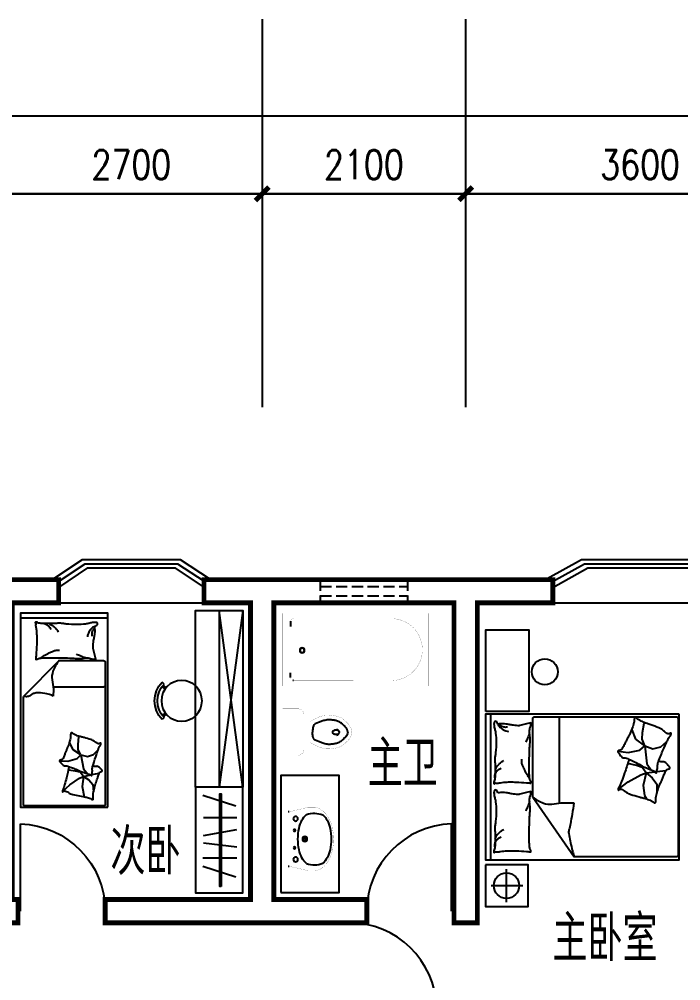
# Model space of a CAD drawing. Header units: millimetres. Extents: x 643 to 40043, y 348 to 31548.
# Drawn here: x 26036 to 32863, y 21630 to 31548 of the extents above; entities that cross this region are included whole.
import ezdxf
from ezdxf.enums import TextEntityAlignment as Align

# ---------------------------------------------------------------- set-up
doc = ezdxf.new("R2010")
doc.units = ezdxf.units.MM
doc.linetypes.add('DASH', pattern=[0.35, 0.25, -0.1])
for name, color, linetype in [('AXIS', 3, 'Continuous'), ('GROUND', 2, 'Continuous'), ('PUB_TEXT', 7, 'Continuous'), ('PUB_WALL', 255, 'Continuous'), ('PUB_WINDW', 7, 'Continuous'), ('WALL', 255, 'Continuous'), ('WINDOW', 2, 'Continuous')]:
    doc.layers.add(name, color=color, linetype=linetype)
doc.styles.add('_HZDX', font='txt.shx', dxfattribs={"width": 0.8, "bigfont": 'HZDX.shx'})
doc.styles.add('DIM_FONT', font='SIMPLEX', dxfattribs={"width": 0.8})
doc.styles.add('SIMPLEX', font='SIMPLEX.SHX')
doc.styles.get("Standard").update_dxf_attribs({"font": 'arial.ttf'})
doc.dimstyles.new('AXIS', dxfattribs={"dimtxt": 300, "dimasz": 1, "dimexe": 250, "dimexo": 300, "dimgap": 0.09, "dimtad": 1, "dimdec": 0, "dimzin": 0, "dimdsep": 46, "dimtxsty": 'DIM_FONT', "dimblk": '_DIMX', "dimcen": 0.09, "dimse1": 1, "dimse2": 1, "dimclrt": 7, "dimadec": 0, "dimazin": 0, "dimtfac": 1, "dimtdec": 0, "dimtix": 1, "dimtmove": 2, "dimatfit": 3, "dimldrblk": '_DIMX', "dimfxl": 1, "dimtolj": 1, "dimtzin": 0, "dimarcsym": 0})

# ---------------------------------------------------------------- blocks, each defined once
blk = doc.blocks.new('_DIMX')
at = {"const_width": 50}
blk.add_lwpolyline([(-70, -70), (70, 70)], dxfattribs=at)
blk = doc.blocks.new('*D40')
at = {"color": 0, "linetype": 'ByBlock', "transparency": 16777216}
blk.add_line((-213013.3, 37582.1), (-216611.3, 37582.1), dxfattribs=at)
at = {"layer": 'DEFPOINTS', "color": 0, "linetype": 'ByBlock', "transparency": 16777216}
for p in [(-216612.3, 37582.1), (-216612.3, 35382.1), (-213012.3, 35382.1)]:
    blk.add_point(p, dxfattribs=at)
at = {"color": 0, "linetype": 'ByBlock', "transparency": 16777216, "rotation": 180}
blk.add_blockref('_DIMX', (-216612.3, 37582.1), dxfattribs=at)
at = {"color": 0, "linetype": 'ByBlock', "transparency": 16777216}
blk.add_blockref('_DIMX', (-213012.3, 37582.1), dxfattribs=at)
at = {"color": 7, "linetype": 'ByBlock', "transparency": 16777216, "insert": (-214812.3, 37882.1), "char_height": 300, "attachment_point": 5, "style": 'DIM_FONT'}
blk.add_mtext('\\A1;3600', dxfattribs=at)
blk = doc.blocks.new('*D39')
at = {"color": 0, "linetype": 'ByBlock', "transparency": 16777216}
blk.add_line((-216613.3, 37582.1), (-218711.3, 37582.1), dxfattribs=at)
at = {"layer": 'DEFPOINTS', "color": 0, "linetype": 'ByBlock', "transparency": 16777216}
for p in [(-218712.3, 37582.1), (-218712.3, 35382.1), (-216612.3, 35382.1)]:
    blk.add_point(p, dxfattribs=at)
at = {"color": 0, "linetype": 'ByBlock', "transparency": 16777216, "rotation": 180}
blk.add_blockref('_DIMX', (-218712.3, 37582.1), dxfattribs=at)
at = {"color": 0, "linetype": 'ByBlock', "transparency": 16777216}
blk.add_blockref('_DIMX', (-216612.3, 37582.1), dxfattribs=at)
at = {"color": 7, "linetype": 'ByBlock', "transparency": 16777216, "insert": (-217662.3, 37882.1), "char_height": 300, "attachment_point": 5, "style": 'DIM_FONT'}
blk.add_mtext('\\A1;2100', dxfattribs=at)
blk = doc.blocks.new('*D38')
at = {"color": 0, "linetype": 'ByBlock', "transparency": 16777216}
blk.add_line((-218713.3, 37582.1), (-221411.3, 37582.1), dxfattribs=at)
at = {"layer": 'DEFPOINTS', "color": 0, "linetype": 'ByBlock', "transparency": 16777216}
for p in [(-221412.3, 37582.1), (-221412.3, 35382.1), (-218712.3, 35382.1)]:
    blk.add_point(p, dxfattribs=at)
at = {"color": 0, "linetype": 'ByBlock', "transparency": 16777216, "rotation": 180}
blk.add_blockref('_DIMX', (-221412.3, 37582.1), dxfattribs=at)
at = {"color": 0, "linetype": 'ByBlock', "transparency": 16777216}
blk.add_blockref('_DIMX', (-218712.3, 37582.1), dxfattribs=at)
at = {"color": 7, "linetype": 'ByBlock', "transparency": 16777216, "insert": (-220062.3, 37882.1), "char_height": 300, "attachment_point": 5, "style": 'DIM_FONT'}
blk.add_mtext('\\A1;2700', dxfattribs=at)
blk = doc.blocks.new('*D31')
at = {"color": 0, "linetype": 'ByBlock', "transparency": 16777216}
blk.add_line((-213013.3, 38382.1), (-240811.3, 38382.1), dxfattribs=at)
at = {"layer": 'DEFPOINTS', "color": 0, "linetype": 'ByBlock', "transparency": 16777216}
for p in [(-240812.3, 38382.1), (-240812.3, 35382.1), (-213012.3, 35382.1)]:
    blk.add_point(p, dxfattribs=at)
at = {"color": 0, "linetype": 'ByBlock', "transparency": 16777216, "rotation": 180}
blk.add_blockref('_DIMX', (-240812.3, 38382.1), dxfattribs=at)
at = {"color": 0, "linetype": 'ByBlock', "transparency": 16777216}
blk.add_blockref('_DIMX', (-213012.3, 38382.1), dxfattribs=at)
at = {"color": 7, "linetype": 'ByBlock', "transparency": 16777216, "insert": (-226912.3, 38682.1), "char_height": 300, "attachment_point": 5, "style": 'DIM_FONT'}
blk.add_mtext('\\A1;27800', dxfattribs=at)
blk = doc.blocks.new('*D29')
at = {"color": 0, "linetype": 'ByBlock', "transparency": 16777216}
blk.add_line((-216611.3, 37582.1), (-213013.3, 37582.1), dxfattribs=at)
at = {"layer": 'DEFPOINTS', "color": 0, "linetype": 'ByBlock', "transparency": 16777216}
for p in [(-213012.3, 37582.1), (-216612.3, 35382.1), (-213012.3, 35382.1)]:
    blk.add_point(p, dxfattribs=at)
at = {"color": 0, "linetype": 'ByBlock', "transparency": 16777216, "rotation": 180}
blk.add_blockref('_DIMX', (-216612.3, 37582.1), dxfattribs=at)
at = {"color": 0, "linetype": 'ByBlock', "transparency": 16777216}
blk.add_blockref('_DIMX', (-213012.3, 37582.1), dxfattribs=at)
at = {"color": 7, "linetype": 'ByBlock', "transparency": 16777216, "insert": (-214812.3, 37882.1), "char_height": 300, "attachment_point": 5, "style": 'DIM_FONT'}
blk.add_mtext('\\A1;3600', dxfattribs=at)
blk = doc.blocks.new('*D28')
at = {"color": 0, "linetype": 'ByBlock', "transparency": 16777216}
blk.add_line((-221411.3, 37582.1), (-218713.3, 37582.1), dxfattribs=at)
at = {"layer": 'DEFPOINTS', "color": 0, "linetype": 'ByBlock', "transparency": 16777216}
for p in [(-218712.3, 37582.1), (-221412.3, 35382.1), (-218712.3, 35382.1)]:
    blk.add_point(p, dxfattribs=at)
at = {"color": 0, "linetype": 'ByBlock', "transparency": 16777216, "rotation": 180}
blk.add_blockref('_DIMX', (-221412.3, 37582.1), dxfattribs=at)
at = {"color": 0, "linetype": 'ByBlock', "transparency": 16777216}
blk.add_blockref('_DIMX', (-218712.3, 37582.1), dxfattribs=at)
at = {"color": 7, "linetype": 'ByBlock', "transparency": 16777216, "insert": (-220062.3, 37882.1), "char_height": 300, "attachment_point": 5, "style": 'DIM_FONT'}
blk.add_mtext('\\A1;2700', dxfattribs=at)
blk = doc.blocks.new('*D27')
at = {"color": 0, "linetype": 'ByBlock', "transparency": 16777216}
blk.add_line((-218711.3, 37582.1), (-216613.3, 37582.1), dxfattribs=at)
at = {"layer": 'DEFPOINTS', "color": 0, "linetype": 'ByBlock', "transparency": 16777216}
for p in [(-216612.3, 37582.1), (-218712.3, 35382.1), (-216612.3, 35382.1)]:
    blk.add_point(p, dxfattribs=at)
at = {"color": 0, "linetype": 'ByBlock', "transparency": 16777216, "rotation": 180}
blk.add_blockref('_DIMX', (-218712.3, 37582.1), dxfattribs=at)
at = {"color": 0, "linetype": 'ByBlock', "transparency": 16777216}
blk.add_blockref('_DIMX', (-216612.3, 37582.1), dxfattribs=at)
at = {"color": 7, "linetype": 'ByBlock', "transparency": 16777216, "insert": (-217662.3, 37882.1), "char_height": 300, "attachment_point": 5, "style": 'DIM_FONT'}
blk.add_mtext('\\A1;2100', dxfattribs=at)
blk = doc.blocks.new('M_C55HKH')
for p, q in [((0, -52.4), (900, -52.4)), ((502.6, -488.5), (45.8, -488.5)), ((502.6, -488.5), (871.6, -858.3)), ((25.8, -508.5), (25.8, -1967.8)), ((45.8, -761.1), (564.4, -761.1)), ((871.6, -1967.8), (871.6, -858.3)), ((299.4, -1273), (294.5, -1270)), ((306.6, -1352.3), (299.4, -1273)), ((304.8, -1407.4), (306.6, -1352.3)), ((357, -1410.4), (393.4, -1337.5)), ((393.4, -1337.5), (392.3, -1318.1)), ((146.2, -1456.3), (99.8, -1409.5)), ((210.6, -1478.3), (146.2, -1456.3)), ((278.4, -1459.1), (210.6, -1478.3)), ((278.4, -1459.1), (251, -1605.9)), ((278.4, -1459.1), (304.8, -1407.4)), ((278.4, -1459.1), (357, -1410.4)), ((316.5, -1498.2), (278.4, -1459.1)), ((412.1, -1526.9), (316.5, -1498.2)), ((495.3, -1522.7), (412.1, -1526.9)), ((163.5, -1664.3), (88.8, -1648.6)), ((249.3, -1682.4), (175.1, -1666.8)), ((249.3, -1682.4), (195.7, -1717.6)), ((218.9, -1643.3), (211.2, -1652.3)), ((251, -1605.9), (218.9, -1643.3)), ((249.3, -1682.4), (286.2, -1639.5)), ((249.3, -1682.4), (266, -1787)), ((292.2, -1700.3), (249.3, -1682.4)), ((286.2, -1639.5), (333.2, -1627.5)), ((333.2, -1627.5), (405.4, -1617.7)), ((153.5, -1766.5), (147.3, -1840.5)), ((195.7, -1717.6), (153.5, -1766.5)), ((391.2, -1768.8), (292.2, -1700.3)), ((468.8, -1838.9), (391.2, -1768.8)), ((266, -1787), (242.8, -1892.3)), ((45.8, -1987.8), (851.6, -1987.8))]:
    blk.add_line(p, q)
blk.add_lwpolyline([(0, -2000), (0, 0), (900, 0), (900, -2000)], close=True)
for points in [[(135.1, -133.6, -0.263368), (107.1, -114.8, -0.494818), (116.3, -96.1, -0.049225), (134, -94.3, -0.036831), (157.6, -96.1, -0.031893), (195.6, -104.2, 0.035782), (229.5, -111.2, 0.032941), (319.2, -117.1, 0.026564), (430.4, -111.2, 0.017905), (467.9, -105.8, -0.033397), (488.1, -103.6, -0.03204), (525.2, -104.3, 0.018442), (589.5, -107.3, 0.010837), (654.3, -106.6, 0.014624), (702.2, -103.6, 0.111249), (724.7, -96.3, -0.153708), (741.6, -92.3, -0.076444), (749.1, -94, -0.215512), (751, -96.1, -0.585858), (748.4, -99.1, 0.363489), (743.5, -101.7, 0.191716), (743.4, -113.2, -0.129675), (745.4, -129.9, -0.01735), (742.4, -146.7, 0.019326), (739.8, -161.8, 0.018818), (733.1, -230.1, 0.021828), (732.2, -289.4, 0.006204), (733.6, -323.2, 0.001963), (739.8, -430.1, 0.028341), (744, -466.2, -0.117014), (743.5, -475.1, -0.36606), (742.1, -476.1, -0.03973), (728.5, -473.3, -0.048309), (714.7, -467.8, 0.062981), (704.1, -463.9, 0.04058), (680.7, -460.5, 0.014345), (613.9, -458.3, 0.005484), (488.5, -459, 0.007153), (392.3, -462, 0.008762), (349.8, -464.7, -0.008153), (304.1, -467.6, -0.06251), (247, -463.2, 0.078669), (201.4, -461.2, 0.047825), (179, -465.9, -0.034494), (148.2, -473.3, -0.023571), (122.9, -476.3, -0.510228), (121.9, -475.1), (129.4, -445.1), (150.1, -362.6, 0.073041), (152.1, -343, 0.023305), (146.3, -281.9, 0.018299), (142.3, -259, -0.01097), (134.9, -221, -0.042281), (132, -186.7, -0.027201), (134.9, -133.3)], [(133.4, -149.6, -0.05369), (147.6, -162.6, -0.070312), (155.7, -174.9, -0.015448), (159.5, -183.4, -0.013244), (163.2, -193.7, -0.082127), (166.2, -211.7, -0.064164), (163.2, -234.9)], [(134.9, -133.6, -0.077379), (169.7, -158.9, -0.077379), (195.2, -193.7, -0.047525), (205.1, -218.3, -0.047525), (210.2, -244.3)], [(608.9, -107.4, 0.027842), (585.2, -118, 0.048685), (572.6, -126.1, 0.023666), (544.7, -150.5, 0.031223), (525.7, -171.1, 0.046801), (520.6, -178.8, 0.023191), (512.5, -195.5)], [(690.9, -101.7, 0.088153), (656.4, -105.2, 0.088153), (625.2, -120.5, 0.077547), (603.6, -142.1, 0.077547), (589.5, -169.3)], [(694.7, -462, 0.016108), (655.8, -435.8, 0.024599), (629, -420.7, 0.009477), (579.9, -397.4, 0.015937), (550.1, -385.1, 0.072521), (533.7, -381.5, 0.033339), (497.5, -381.3)], [(225.5, -460.5, 0.009729), (252.8, -451.5, 0.009729), (279.7, -441.4, 0.007971), (301.4, -432.3, 0.007971), (322.9, -422.6)], [(502.6, -488.5, -0.085272), (565.9, -598.6, -0.124044), (575.2, -686.2), (561.5, -781.6), (563.3, -854.1)], [(563.3, -854.1, -0.027362), (601.8, -837.7, -0.040834), (628.9, -830.3, -0.038441), (716.6, -820.8, -0.076528), (760.7, -826.1, -0.103649), (788.2, -840.5, 0.093398), (818.4, -857, 0.072727), (840.5, -860.8, 0.052315), (871.6, -858.3)], [(400.3, -1581.4, 0.025626), (401.8, -1590.8, 0.0108), (426.4, -1696.7, 0.00456), (445.4, -1768.5, 0.01125), (454.1, -1797.4, 0.069394), (461.7, -1813.2, -0.079756), (468.1, -1827, -0.106399), (468.8, -1838.9, -0.328642), (465.8, -1841.8, -0.299547), (460.8, -1839.5, 0.189917), (454.1, -1834.5, 0.033518), (446, -1832.9, 0.075627), (442.4, -1833, 0.053489), (435.9, -1834.8, 0.017838), (417.6, -1843, 0.038394), (397.1, -1855.1, -0.059529), (383.5, -1862.4, -0.035943), (361.9, -1869, -0.011245), (291.4, -1883.8, -0.006203), (259.2, -1889.3, 0.010783), (240.6, -1892.7, 0.019485), (229.8, -1895.4, 0.005062), (188.4, -1907.7, 0.101392), (167.2, -1919.3, -0.223768), (156.1, -1922.3, -0.25558), (152.7, -1919.5, -0.081563), (149.7, -1906.7, -0.071805), (150.7, -1893, 0.069985), (151.8, -1879, 0.03546), (145.4, -1830.7, 0.029432), (130.3, -1774, 0.001554), (121.1, -1746.5, -0.00152), (111.6, -1718.4, -0.004735), (102.3, -1689.3, 0.00382), (90.8, -1653.2, 0.296001), (66.5, -1633.6, -0.649774), (60.7, -1615.9, -0.02319), (64.7, -1612.6, 0.0288), (67.9, -1609.9, 0.005727), (73, -1605.1, -0.004358), (79.6, -1598.7, -0.027528), (94.1, -1586.2, -0.046214), (103.8, -1580.2, -0.194121), (117.3, -1579, 0.133719), (136.6, -1579.7, 0.005779), (154.6, -1575.2, 0.008882)]]:
    blk.add_lwpolyline(points, format="xyb")
blk.add_lwpolyline([(345.4, -1251, 0.101392), (365.7, -1237.8, -0.223768), (376.5, -1234, -0.25558), (380.2, -1236.5, -0.081563), (384.2, -1249.1, -0.071805), (384.2, -1262.7, 0.069985), (384.1, -1276.8, 0.03546), (394.2, -1324.5, 0.029432), (413.7, -1379.8, 0.001554), (425, -1406.6, -0.00152), (436.5, -1433.9, -0.004735), (448, -1462.2, 0.00382), (462.3, -1497.3, 0.296001), (488, -1515, -0.649774), (495.1, -1532.2, -0.02319), (491.4, -1535.7, 0.0288), (488.4, -1538.7, 0.005727), (483.8, -1543.9, -0.004358), (477.7, -1550.8, -0.027528), (464.1, -1564.3, -0.046214), (454.9, -1571.1, -0.194121), (441.5, -1573.2, 0.133719), (422.3, -1574.1, 0.011505), (387.3, -1586.1, 0.008882), (342.6, -1603.5, 0.012426), (285.7, -1628.6, -0.033612), (264.2, -1636.9), (217.8, -1651.5), (182, -1662.8, 0.224341), (170.4, -1673.5, -0.722772), (163.3, -1673.1, -0.103513), (163.2, -1670, 0.053465), (163.5, -1664.3, 0.030109), (161.3, -1645.6, -0.031436), (159.2, -1627.7, -0.05324), (159.9, -1615.6, 0.05518), (160.5, -1603.9, 0.056271), (157, -1583.3, 0.0108), (124.3, -1479.6, 0.00456), (99.8, -1409.5, 0.01125), (89, -1381.3, 0.069394), (80.2, -1366.2, -0.079756), (72.8, -1352.9, -0.106399), (71.2, -1341.1, -0.328642), (73.9, -1337.9, -0.299547), (79.1, -1339.9, 0.189917), (86.1, -1344.3, 0.033518), (94.3, -1345.3, 0.075627), (98, -1345, 0.053489), (104.3, -1342.6, 0.017838), (121.9, -1333, 0.038394), (141.4, -1319.4, -0.059529), (154.4, -1311.1, -0.035943), (175.4, -1302.8, -0.011245), (244.6, -1282.8, -0.006203), (276.3, -1274.7, 0.010783), (294.5, -1270, 0.019485), (305.2, -1266.5, 0.005062)], format="xyb", close=True)
for centre, start, end in [((45.8, -508.5), 90, 180), ((45.8, -741.1), 180, 270), ((45.8, -1967.8), 180, 270), ((851.6, -1967.8), 270, 0)]:
    blk.add_arc(centre, 20, start, end)
at = {"style": 'DIM_FONT', "width": 0.8, "flags": 9}
for tag in ['YSIZE', 'XSIZE']:
    blk.add_attdef(tag, (0, 0), '', height=0.5, dxfattribs=at)
blk = doc.blocks.new('M_B1ZDK')
for points in [[(0.5331, 0.549), (0.3361, 1.3649), (-0.3361, 1.3649), (-0.5418, 0.5128)], [(0.5012, 0.4163), (0.318, 1.1838), (-0.318, 1.1838), (-0.5012, 0.4283)], [(0.5, 0.1667), (0.3, 1.0027), (-0.3, 1.0027), (-0.5, 0.1667)]]:
    blk.add_lwpolyline(points)
blk = doc.blocks.new('M_A2ZXL')
blk.add_line((-0.472, 0), (-0.472, -1))
blk.add_arc((-0.5, 0), 1, 271.6231, 0)
blk = doc.blocks.new('M_C54TQD')
for p, q in [((0, -52.4), (1500, -52.4)), ((853.5, -488.5), (45.8, -488.5)), ((853.5, -488.5), (1471.6, -915.9)), ((25.8, -508.5), (25.8, -1967.8)), ((45.8, -761.1), (915.3, -761.1)), ((1471.6, -1967.8), (1471.6, -915.9)), ((381, -1368.3), (394.8, -1471.4)), ((777.6, -1368.4), (698.4, -1472.4)), ((394.8, -1471.4), (369, -1593.5)), ((528.4, -1559.3), (508.6, -1470.4)), ((698.4, -1472.4), (623.3, -1602.7)), ((160.8, -1514.4), (136.8, -1517.8)), ((255.4, -1552.2), (160.8, -1514.4)), ((324.3, -1645), (255.4, -1552.2)), ((548.2, -1616.6), (528.4, -1559.3)), ((90.3, -1638.1), (87, -1644.6)), ((188.4, -1621), (90.3, -1638.1)), ((257.2, -1617.5), (188.4, -1621)), ((324.3, -1645), (257.2, -1617.5)), ((369, -1593.5), (324.3, -1645)), ((324.3, -1645), (510, -1663.9)), ((324.3, -1645), (355.2, -1727.5)), ((510, -1663.9), (559.9, -1700)), ((605.5, -1658), (548.2, -1616.6)), ((605.5, -1658), (593.7, -1752.2)), ((623.3, -1602.7), (605.5, -1658)), ((605.5, -1658), (734, -1626.4)), ((605.5, -1658), (654.9, -1721.3)), ((734, -1626.4), (836.8, -1640.3)), ((836.8, -1640.3), (872.8, -1660.3)), ((355.2, -1727.5), (334.6, -1810)), ((559.9, -1700), (572, -1708.6)), ((591.9, -1766.9), (580, -1861.5)), ((654.9, -1721.3), (720.1, -1768.7)), ((720.1, -1768.7), (813, -1768.7)), ((334.6, -1810), (281, -1872.6)), ((45.8, -1987.8), (1451.6, -1987.8))]:
    blk.add_line(p, q)
blk.add_lwpolyline([(0, -2000), (0, 0), (1500, 0), (1500, -2000)], close=True)
for points in [[(101, -126.8, -0.263368), (73, -108, -0.494818), (82.2, -89.3, -0.049225), (99.9, -87.5, -0.036831), (123.5, -89.3, -0.031893), (161.5, -97.4, 0.035782), (195.4, -104.4, 0.032941), (285.1, -110.3, 0.026564), (396.3, -104.4, 0.017905), (433.8, -99, -0.033397), (454, -96.8, -0.03204), (491.1, -97.5, 0.018442), (555.4, -100.5, 0.010837), (620.2, -99.8, 0.014624), (668.1, -96.8, 0.111249), (690.6, -89.5, -0.153708), (707.5, -85.5, -0.076444), (715, -87.2, -0.215512), (716.9, -89.3, -0.585858), (714.3, -92.3, 0.363489), (709.4, -94.9, 0.191716), (709.4, -106.4, -0.129675), (711.3, -123, -0.01735), (708.3, -139.8, 0.019326), (705.7, -154.9, 0.018818), (699, -223.3, 0.021828), (698.1, -282.6, 0.006204), (699.5, -316.4, 0.001963), (705.7, -423.3, 0.028341), (709.9, -459.4, -0.117014), (709.4, -468.3, -0.36606), (708, -469.3, -0.03973), (694.4, -466.5, -0.048309), (680.6, -461, 0.062981), (670, -457.1, 0.04058), (646.6, -453.7, 0.014345), (579.8, -451.4, 0.005484), (454.4, -452.2, 0.007153), (358.2, -455.2, 0.008762), (315.7, -457.9, -0.008153), (270, -460.8, -0.06251), (212.9, -456.4, 0.078669), (167.3, -454.4, 0.047825), (144.9, -459.1, -0.034494), (114.1, -466.5, -0.023571), (88.8, -469.5, -0.510228), (87.8, -468.3), (95.3, -438.3), (116, -355.7, 0.073041), (118, -336.2, 0.023305), (112.2, -275, 0.018299), (108.2, -252.2, -0.01097), (100.8, -214.2, -0.042281), (97.9, -179.9, -0.027201), (100.8, -126.5)], [(656.8, -94.9, 0.088153), (622.3, -98.4, 0.088153), (591.1, -113.7, 0.077547), (569.5, -135.3, 0.077547), (555.4, -162.4)], [(810.2, -126.8, -0.263368), (782.3, -108, -0.494818), (791.4, -89.3, -0.049225), (809.1, -87.5, -0.036831), (832.8, -89.3, -0.031893), (870.7, -97.4, 0.035782), (904.6, -104.4, 0.032941), (994.3, -110.3, 0.026564), (1105.5, -104.4, 0.017905), (1143, -99, -0.033397), (1163.3, -96.8, -0.03204), (1200.3, -97.5, 0.018442), (1264.7, -100.5, 0.010837), (1329.4, -99.8, 0.014624), (1377.3, -96.8, 0.111249), (1399.9, -89.5, -0.153708), (1416.8, -85.5, -0.076444), (1424.2, -87.2, -0.215512), (1426.2, -89.3, -0.585858), (1423.5, -92.3, 0.363489), (1418.6, -94.9, 0.191716), (1418.6, -106.4, -0.129675), (1420.5, -123, -0.01735), (1417.5, -139.8, 0.019326), (1414.9, -154.9, 0.018818), (1408.3, -223.3, 0.021828), (1407.4, -282.6, 0.006204), (1408.8, -316.4, 0.001963), (1414.9, -423.3, 0.028341), (1419.2, -459.4, -0.117014), (1418.6, -468.3, -0.36606), (1417.2, -469.3, -0.03973), (1403.6, -466.5, -0.048309), (1389.9, -461, 0.062981), (1379.2, -457.1, 0.04058), (1355.8, -453.7, 0.014345), (1289.1, -451.4, 0.005484), (1163.6, -452.2, 0.007153), (1067.5, -455.2, 0.008762), (1024.9, -457.9, -0.008153), (979.2, -460.8, -0.06251), (922.1, -456.4, 0.078669), (876.5, -454.4, 0.047825), (854.1, -459.1, -0.034494), (823.4, -466.5, -0.023571), (798, -469.5, -0.510228), (797.1, -468.3), (804.6, -438.3), (825.2, -355.7, 0.073041), (827.2, -336.2, 0.023305), (821.5, -275, 0.018299), (817.4, -252.2, -0.01097), (810.1, -214.2, -0.042281), (807.2, -179.9, -0.027201), (810.1, -126.5)], [(1366.1, -94.9, 0.088153), (1331.5, -98.4, 0.088153), (1300.3, -113.7, 0.077547), (1278.7, -135.3, 0.077547), (1264.7, -162.4)], [(99.3, -142.8, -0.05369), (113.5, -155.8, -0.070312), (121.6, -168.1, -0.015448), (125.4, -176.6, -0.013244), (129.1, -186.8, -0.082127), (132.1, -204.9, -0.064164), (129.1, -228.1)], [(100.8, -126.8, -0.077379), (135.6, -152.1, -0.077379), (161.1, -186.8, -0.047525), (171, -211.5, -0.047525), (176.1, -237.5)], [(574.8, -100.6, 0.027842), (551.1, -111.2, 0.048685), (538.5, -119.3, 0.023666), (510.6, -143.6, 0.031223), (491.6, -164.3, 0.046801), (486.5, -172, 0.023191), (478.4, -188.7)], [(1284.1, -100.6, 0.027842), (1260.3, -111.2, 0.048685), (1247.8, -119.3, 0.023666), (1219.8, -143.6, 0.031223), (1200.8, -164.3, 0.046801), (1195.7, -172, 0.023191), (1187.7, -188.7)], [(660.6, -455.2, 0.016108), (621.7, -429, 0.024599), (594.9, -413.9, 0.009477), (545.8, -390.6, 0.015937), (516, -378.3, 0.072521), (499.6, -374.7, 0.033339), (463.4, -374.5)], [(191.4, -453.7, 0.009729), (218.7, -444.6, 0.009729), (245.6, -434.6, 0.007971), (267.3, -425.5, 0.007971), (288.8, -415.8)], [(853.5, -488.5, -0.085272), (916.8, -598.6, -0.124044), (926, -686.2), (912.4, -781.6), (914.1, -911.7)], [(900.6, -453.7, 0.009729), (927.9, -444.6, 0.009729), (954.8, -434.6, 0.007971), (976.6, -425.5, 0.007971), (998, -415.8)], [(914.1, -911.7, 0.007867), (1031.7, -893.9, 0.009508), (1128.5, -875.9, 0.006616), (1193.5, -861.5, -0.023828), (1211.7, -858.2, -0.080713), (1230.3, -858.7, -0.009591), (1382.9, -890.6, -0.013133), (1416.4, -899.2, -0.007859), (1471.6, -915.9)], [(464, -1480.4, 0.025626), (475.6, -1477.6, 0.0108), (604.9, -1436, 0.00456), (692.4, -1404.8, 0.01125), (727.5, -1391, 0.069394), (746.3, -1379.9, -0.079756), (762.9, -1370.5, -0.106399), (777.6, -1368.4, -0.328642), (781.6, -1371.8, -0.299547), (779.2, -1378.3, 0.189917), (773.7, -1387.1, 0.033518), (772.5, -1397.4, 0.075627), (773, -1402, 0.053489), (776, -1409.8, 0.017838), (788.1, -1431.8, 0.038394), (805.3, -1456.1, -0.059529), (815.7, -1472.2, -0.035943), (826.3, -1498.4, -0.011245), (851.9, -1584.7, -0.006203), (862.2, -1624.3, 0.010783), (868.3, -1647, 0.019485), (872.8, -1660.3, 0.005062), (892.4, -1710.5, 0.101392), (909.1, -1735.8, -0.223768), (914, -1749.2, -0.25558), (910.9, -1753.8, -0.081563), (895.2, -1758.9, -0.071805), (878.1, -1759, 0.069985), (860.5, -1759.1, 0.03546), (801, -1772.1, 0.029432), (732, -1796.8, 0.001554), (698.6, -1811.2, -0.00152), (664.5, -1825.8, -0.004735), (629.3, -1840.5, 0.00382), (585.5, -1858.6, 0.296001), (563.6, -1890.9, -0.649774), (542.2, -1899.9, -0.02319), (537.7, -1895.3, 0.0288), (534, -1891.6, 0.005727), (527.4, -1885.8, -0.004358), (518.8, -1878.2, -0.027528), (501.8, -1861.4, -0.046214), (493.2, -1849.9, -0.194121), (490.4, -1833.2, 0.133719), (489.3, -1809.2, 0.005779), (481.8, -1787.2, 0.008882)]]:
    blk.add_lwpolyline(points, format="xyb")
blk.add_lwpolyline([(58.1, -1583.2, 0.101392), (39.5, -1559.2, -0.223768), (33.6, -1546.2, -0.25558), (36.4, -1541.4, -0.081563), (51.6, -1535.1, -0.071805), (68.7, -1533.7, 0.069985), (86.2, -1532.2, 0.03546), (144.5, -1514.8, 0.029432), (211.5, -1484.8, 0.001554), (243.6, -1467.9, -0.00152), (276.5, -1450.7, -0.004735), (310.5, -1433.4, 0.00382), (352.7, -1412, 0.296001), (372.1, -1378.1, -0.649774), (392.8, -1367.5, -0.02319), (397.6, -1371.7, 0.0288), (401.6, -1375.1, 0.005727), (408.6, -1380.4, -0.004358), (417.8, -1387.3, -0.027528), (436, -1402.8, -0.046214), (445.5, -1413.5, -0.194121), (449.5, -1430, 0.133719), (452.5, -1453.8, 0.011505), (471.2, -1496.2, 0.008882), (497.5, -1550, 0.012426), (534.6, -1618.4, -0.033612), (547.3, -1644.2), (570.3, -1700.5), (588.1, -1744, 0.224341), (602.6, -1757.3, -0.722772), (602.8, -1766.1, -0.103513), (599, -1766.6, 0.053465), (591.8, -1766.9, 0.030109), (568.7, -1771.5, -0.031436), (546.6, -1775.9, -0.05324), (531.5, -1776.4, 0.05518), (516.9, -1776.8, 0.056271), (491.6, -1783.4, 0.0108), (365.9, -1834.8, 0.00456), (281, -1872.6, 0.01125), (247.1, -1889, 0.069394), (229.2, -1901.6, -0.079756), (213.3, -1912.2, -0.106399), (198.9, -1915.4, -0.328642), (194.6, -1912.4, -0.299547), (196.5, -1905.7, 0.189917), (201.3, -1896.5, 0.033518), (201.7, -1886.2, 0.075627), (200.8, -1881.6, 0.053489), (197.3, -1874, 0.017838), (183.5, -1853, 0.038394), (164.5, -1830.2, -0.059529), (152.9, -1814.9, -0.035943), (140.3, -1789.6, -0.011245), (108.1, -1705.4, -0.006203), (94.9, -1666.8, 0.010783), (87, -1644.6, 0.019485), (81.6, -1631.7, 0.005062)], format="xyb", close=True)
for centre, start, end in [((45.8, -508.5), 90, 180), ((45.8, -741.1), 180, 270), ((45.8, -1967.8), 180, 270), ((1451.6, -1967.8), 270, 0)]:
    blk.add_arc(centre, 20, start, end)
at = {"style": 'DIM_FONT', "width": 0.8, "flags": 9}
for tag in ['YSIZE', 'XSIZE']:
    blk.add_attdef(tag, (0, 0), '', height=0.5, dxfattribs=at)
blk = doc.blocks.new('M_E4')
for p, q in [((670.2, -79.9), (670.2, -136.6)), ((670.2, -85.9), (670.2, -97)), ((670, -662.9), (670, -613.6))]:
    blk.add_line(p, q)
at = {"const_width": 1.5}
for points in [[(-750, -750), (-750, 0)], [(-750, 0), (750, 0)], [(750, 0), (750, -750)], [(607.9, -55.9), (640.2, -55.9)], [(670, -89.8), (670, -656.4)], [(670, -662.9), (670, -654.6)], [(750, -750), (-750, -750)]]:
    blk.add_lwpolyline(points, dxfattribs=at)
for points in [[(-399.3, -55.8, 0.930688), (-387.6, -693, 0.930688)], [(670.2, -85.9, 0.414214), (640.2, -55.9, 0.414214)], [(670, -89.8, 0.041784), (669.6, -84.8, 0.412615)], [(640, -692.9, 0.414214), (670, -662.9, 0.414214)]]:
    blk.add_lwpolyline(points, format="xyb", dxfattribs=at)
at = {"const_width": 1.5, "flags": 128}
for points in [[(-399.3, -55.8), (607.9, -55.9)], [(-399.3, -694.2), (645.3, -692.5)]]:
    blk.add_lwpolyline(points, dxfattribs=at)
for radius in [25, 23]:
    blk.add_circle((550, -381.2), radius)
blk.add_arc((640, -662.9), 30, 270, 280.17596)
at = {"width": 0.8, "flags": 9}
for tag in ['XSIZE', 'YSIZE']:
    blk.add_attdef(tag, (0, 0), '', height=0.5, dxfattribs=at)
blk = doc.blocks.new('M_E13')
for p, q in [((-571.8, 18), (-536, 18)), ((-571.8, 18), (-571.8, 18)), ((-536, -22), (-571.8, -21.5))]:
    blk.add_line(p, q)
at = {"const_width": 1.5}
for points in [[(-155, 240, 0.414214), (-220, 175, 0.414214)], [(-715, 0, -0.037932), (-709.3, 28, -0.057502), (-702.1, 45.5, -0.011128), (-686.4, 72.3, -0.047419), (-682.1, 78.2, -0.013557), (-668.7, 92, -0.010422), (-650.6, 109.1, -0.006492), (-631.9, 125.5, -0.010986), (-620.5, 134.9, -0.031118), (-606.6, 144.5, -0.031821), (-591.9, 152.1, -0.025304), (-572.5, 159.4, -0.028493), (-554.6, 164.1), (-520.3, 170.9), (-500, 175, -0.104917), (-491.9, 174.9, 0.047512), (-474.4, 172.7, 0.018859), (-459.7, 172.7, -0.025251), (-448.7, 172.7, -0.024361), (-434.2, 171.1, -0.018727), (-415.7, 167.5, -0.011084), (-400.7, 163.6, -0.017664), (-391.4, 160.6, -0.012553), (-374.9, 154.2, -0.012341), (-358.5, 146.9), (-319.8, 128, -0.005054), (-308, 122, -0.002567), (-285, 110)], [(-715, 0, 0.037932), (-709.3, -28, 0.057502), (-702.1, -45.5, 0.011128), (-686.4, -72.3, 0.047419), (-682.1, -78.2, 0.013557), (-668.7, -92, 0.010422), (-650.6, -109.1, 0.006492), (-631.9, -125.5, 0.010986), (-620.5, -134.9, 0.031118), (-606.6, -144.5, 0.031821), (-591.9, -152.1, 0.025304), (-572.5, -159.4, 0.028493), (-554.6, -164.1), (-520.3, -170.9), (-500, -175, 0.104917), (-491.9, -174.9, -0.047512), (-474.4, -172.7, -0.018859), (-459.7, -172.7, 0.025251), (-448.7, -172.7, 0.024361), (-434.2, -171.1, 0.018727), (-415.7, -167.5, 0.011084), (-400.7, -163.6, 0.017664), (-391.4, -160.6, 0.012553), (-374.9, -154.2, 0.012341), (-358.5, -146.9), (-319.8, -128, 0.005054), (-308, -122, 0.002567), (-285, -110)], [(-220, -175, 0.414214), (-155, -240, 0.414214)]]:
    blk.add_lwpolyline(points, format="xyb", dxfattribs=at)
for points in [[(0, 240), (-155, 240)], [(0, -240), (0, 240)], [(-220, 110), (-285, 110)], [(-220, 175), (-220, -175)], [(-285, -110), (-220, -110)], [(-155, -240), (0, -240)]]:
    blk.add_lwpolyline(points, dxfattribs=at)
for points in [[(-672.1, -0.9, -0.054114), (-665.8, 24.7, -0.08891), (-657.7, 38.7, -0.006714), (-643.3, 55.3, -0.014531), (-636.2, 62.7, -0.010713), (-617.9, 80.2, -0.017575), (-606.2, 90.2, -0.037222), (-591, 100.5, -0.034599), (-573.2, 109.1, -0.02298), (-556.1, 115.1, -0.023613), (-538.9, 119.4, -0.014842), (-521.9, 122.3, -0.012533), (-501.7, 124.6, -0.021838), (-477, 125.6, -0.029407), (-458.7, 124.6, -0.029465), (-436.1, 120.5, -0.031881), (-415.7, 114.3), (-371.4, 97.1), (-337, 83.3, -0.135973), (-323.8, 73, -0.099517), (-314.1, 52.4, -0.016651), (-311.4, 39.5, -0.010977), (-308.3, 19.8, -0.015331), (-307.5, 11.6, -0.010106), (-306.9, -0.9)], [(-672.1, -0.9, 0.054114), (-665.8, -26.5, 0.08891), (-657.7, -40.4, 0.006714), (-643.3, -57, 0.014531), (-636.2, -64.4, 0.010713), (-617.9, -81.9, 0.017575), (-606.2, -91.9, 0.037222), (-591, -102.2, 0.034599), (-573.2, -110.9, 0.02298), (-556.1, -116.9, 0.023613), (-538.9, -121.2, 0.014842), (-521.9, -124, 0.012533), (-501.7, -126.3, 0.021838), (-477, -127.4, 0.029407), (-458.7, -126.3, 0.029465), (-436.1, -122.3, 0.031881), (-415.7, -116), (-371.4, -98.8), (-337, -85.1, 0.135973), (-323.8, -74.7, 0.099517), (-314.1, -54.1, 0.016651), (-311.4, -41.2, 0.010977), (-308.3, -21.5, 0.015331), (-307.5, -13.3, 0.010106), (-306.9, -0.9)]]:
    blk.add_lwpolyline(points, format="xyb")
for centre, radius, start, end in [((-548.8, -2.6), 33.2, 100.04955, 259.95045), ((-536, -2), 20, 270, 90)]:
    blk.add_arc(centre, radius, start, end)
at = {"width": 0.8, "flags": 9}
for tag in ['XSIZE', 'YSIZE']:
    blk.add_attdef(tag, (0, 0), '', height=0.5, dxfattribs=at)
blk = doc.blocks.new('M_E11')
for p, q in [((-280, -10), (-280, 0)), ((280, 0), (280, -10)), ((-250.5, -188.9), (-250.5, -185.7)), ((-247.8, -182.8), (-250.2, -184.9))]:
    blk.add_line(p, q)
at = {"const_width": 1.5}
for points in [[(-280, 0), (280, 0)], [(-325.7, -199.5), (-280, -5)], [(325.7, -203.7), (280, -5)]]:
    blk.add_lwpolyline(points, dxfattribs=at)
at = {"flags": 128}
for points in [[(-253, -188.3, 0.172546), (-249.7, -357.5, 0.726395)], [(253, -188.3, -0.172546), (249.7, -357.5, -0.726395)]]:
    blk.add_lwpolyline(points, format="xyb", dxfattribs=at)
for points in [[(253, -188.3, 0.098208), (193.2, -140.8, 0.066287), (110.4, -111.4, 0.052428), (0, -99.8, 0.052428), (-110.4, -111.4, 0.066287), (-193.2, -140.8, 0.093876), (-250.8, -185.7, 0.171377)], [(-249.5, -357.7, 0.091341), (-193.2, -401.2, 0.066287), (-110.4, -430.6, 0.052428), (0, -442.2, 0.052428), (110.4, -430.6, 0.066287), (193.2, -401.2, 0.091756), (249.7, -357.5, 0.171377)]]:
    blk.add_lwpolyline(points, format="xyb")
at = {"const_width": 1.5}
for points in [[(-325.7, -199.5, 0.008223), (-325.7, -203.7, 0.149285)], [(-325.7, -265.7, 0.149285), (-304.4, -336.6, 0.107079), (-230.9, -407.7, 0.075625), (-131, -450.5, 0.062436), (-0.8, -467.3, 0.062436), (129.6, -451.5, 0.075625), (229.8, -409.6, 0.107079), (303.8, -339.1, 0.149285), (325.7, -268.3, 0.005205), (325.7, -265.7, 0.086596)]]:
    blk.add_lwpolyline(points, format="xyb", dxfattribs=at)
at = {"const_width": 1.5, "flags": 128}
for points in [[(-325.7, -203.7), (-325.7, -268.3)], [(325.7, -203.7), (325.7, -268.3)]]:
    blk.add_lwpolyline(points, dxfattribs=at)
for centre, radius in [((-210, -75), 24), ((-210, -75), 24), ((-210, -75), 24), ((-90, -65), 10), ((90, -65), 10), ((210, -75), 24), ((0, -170), 25), ((0, -170), 15)]:
    blk.add_circle(centre, radius)
blk.add_arc((-249.5, -185.7), 1, 131.32236, 180)
at = {"width": 0.8, "flags": 9}
for tag in ['XSIZE', 'YSIZE']:
    blk.add_attdef(tag, (0, 0), '', height=0.5, dxfattribs=at)
blk = doc.blocks.new('M_C58LWA')
for p, q in [((-173, -180.5), (-193.7, -202.2)), ((-135.6, -160.4), (-161.4, -190.9)), ((-123.8, -169.6), (-149.7, -200.2)), ((123.8, -169.6), (149.7, -200.2)), ((135.6, -160.4), (161.4, -190.9)), ((173, -180.5), (193.7, -202.2))]:
    blk.add_line(p, q)
at = {"linetype": 'Continuous'}
blk.add_circle((0, 0), 210, dxfattribs=at)
for radius in [250, 280]:
    blk.add_arc((0, 0), radius, 226.22072, 313.77928)
at = {"style": 'DIM_FONT', "width": 0.8, "flags": 9}
for tag in ['YSIZE', 'XSIZE']:
    blk.add_attdef(tag, (0, 0), '', height=0.5, dxfattribs=at)
blk = doc.blocks.new('_GCBLK')
at = {"linetype": 'DASH'}
for p, q in [((-0.5, -0.5), (-0.5, 0.5)), ((0.5, -0.5), (0.5, 0.5)), ((-0.5, 0.2), (0.5, 0.2)), ((-0.5, -0.2), (0.5, -0.2))]:
    blk.add_line(p, q, dxfattribs=at)
at = {"style": 'SIMPLEX', "flags": 9}
blk.add_attdef('A', text='', height=1, dxfattribs=at).set_placement((0, 1.5), align=Align.MIDDLE)
blk = doc.blocks.new('1T4F68')
at = {"layer": 'AXIS', "color": 7}
for p, q in [((23605.8, 2355.5), (23605.8, -1644.5)), ((25705.8, 2355.5), (25705.8, -1644.5))]:
    blk.add_line(p, q, dxfattribs=at)
at = {"layer": 'GROUND', "color": 7}
for p, q in [((21505.8, -3664.5), (23005.8, -3664.5)), ((26605.8, -3664.5), (28405.8, -3664.5)), ((23160.7, -3743), (23160.7, -5564.7)), ((23405, -5564.7), (23160.7, -3743)), ((23405, -3743), (23160.7, -5564.7))]:
    blk.add_line(p, q, dxfattribs=at)
for points in [[(23405, -5564.7), (22916.3, -5564.7), (22916.3, -3743), (23405, -3743)], [(23797, -6653.1), (24402.1, -6653.1), (24402.1, -5444.6), (23797, -5444.6)], [(23405, -5564.7), (22917.1, -5564.7), (22917.1, -6654.1), (23405, -6654.1)]]:
    blk.add_lwpolyline(points, close=True, dxfattribs=at)
at = {"layer": 'PUB_WALL', "color": 7, "const_width": 50}
for points in [[(21025.8, -6724.5), (21025.8, -3664.5), (21505.8, -3664.5), (21505.8, -3424.5), (20305.8, -3424.5), (20305.8, -3664.5), (20785.8, -3664.5), (20785.8, -6964.5), (21085.8, -6964.5), (21085.8, -6724.5)], [(23725.8, -6724.5), (23725.8, -3664.5), (25585.8, -3664.5), (25585.8, -6964.5), (25825.8, -6964.5), (25825.8, -3664.5), (26605.8, -3664.5), (26605.8, -3424.5), (23005.8, -3424.5), (23005.8, -3664.5), (23485.8, -3664.5), (23485.8, -6724.5), (21985.8, -6724.5), (21985.8, -6964.5), (24685.8, -6964.5), (24685.8, -6724.5)]]:
    blk.add_lwpolyline(points, close=True, dxfattribs=at)
at = {"layer": 'WALL', "color": 7}
for p, q in [((21505.8, -3424.5), (20305.8, -3424.5)), ((21505.8, -3664.5), (21505.8, -3424.5)), ((26605.8, -3424.5), (23005.8, -3424.5)), ((23005.8, -3664.5), (23005.8, -3424.5)), ((26605.8, -3664.5), (26605.8, -3424.5)), ((21025.8, -3664.5), (21505.8, -3664.5)), ((23005.8, -3664.5), (23485.8, -3664.5)), ((23485.8, -3664.5), (23485.8, -6724.5)), ((23725.8, -3664.5), (23725.8, -6724.5)), ((23725.8, -3664.5), (25585.8, -3664.5)), ((25585.8, -6964.5), (25585.8, -3664.5)), ((25825.8, -6964.5), (25825.8, -3664.5)), ((25825.8, -3664.5), (26605.8, -3664.5)), ((23485.8, -6724.5), (21985.8, -6724.5)), ((21985.8, -6724.5), (21985.8, -6964.5)), ((24685.8, -6724.5), (23725.8, -6724.5)), ((24685.8, -6724.5), (24685.8, -6964.5)), ((24685.8, -6964.5), (21985.8, -6964.5)), ((25825.8, -6964.5), (25585.8, -6964.5))]:
    blk.add_line(p, q, dxfattribs=at)
at = {"layer": 'WINDOW', "color": 7}
for p, q in [((23335.7, -5761.4), (22993.2, -5649.8)), ((23343.7, -5881), (23001.2, -5881)), ((23001.2, -6064.3), (23343.7, -6000.6)), ((23343.7, -6183.9), (23001.2, -6144)), ((22993.2, -6295.5), (23343.7, -6295.5)), ((23335.7, -6494.7), (22993.2, -6383.1)), ((26127.5, -6749.6), (26127.5, -6412.3)), ((25968.1, -6581), (26296.2, -6581))]:
    blk.add_line(p, q, dxfattribs=at)
for points in [[(25913.3, -4783.5), (25913.3, -3943.4), (26358, -3943.4), (26358, -4783.5)], [(23184.4, -6590.4), (23168.4, -6590.4), (23168.4, -5632.7), (23184.4, -5632.7)], [(25911.8, -6365.5), (25911.8, -6796.5), (26352.5, -6796.5), (26352.5, -6365.5)]]:
    blk.add_lwpolyline(points, close=True, dxfattribs=at)
for centre, radius in [((26522.5, -4375.6), 134), ((26127.5, -6581), 131.3)]:
    blk.add_circle(centre, radius, dxfattribs=at)
at = {"layer": 'GROUND', "color": 7, "xscale": -1}
for name, p in [('M_C55HKH', (22012.9, -3771.3)), ('M_E4', (24569.1, -3772.2)), ('M_E13', (23817.5, -4996.6))]:
    blk.add_blockref(name, p, dxfattribs=at)
for name, p, rotation in [('M_C58LWA', (22775.3, -4674.9), 270), ('M_E11', (23875.7, -6100.2), 90)]:
    blk.add_blockref(name, p, dxfattribs=dict(at, rotation=rotation))
at = {"layer": 'WINDOW', "color": 7, "yscale": 239.9999999999999}
for p, xscale, zscale in [((22255.8, -3544.5), -1500, 1500), ((27505.8, -3544.5), -1800, 1800)]:
    blk.add_blockref('M_B1ZDK', p, dxfattribs=dict(at, xscale=xscale, zscale=zscale))
at = {"layer": 'WINDOW', "color": 7, "zscale": 900}
for name, p, xscale, yscale, rotation in [('_GCBLK', (24655.8, -3544.5), -900, 239.9999999999999, 180), ('M_A2ZXL', (21535.8, -6844.5), -900, 900, 180), ('M_A2ZXL', (25135.8, -6844.5), 900, 900, 180), ('M_A2ZXL', (24505.8, -7414.5), 900, 900, 90)]:
    blk.add_blockref(name, p, dxfattribs=dict(at, xscale=xscale, yscale=yscale, rotation=rotation))
at = {"layer": 'WINDOW', "color": 7, "xscale": -1, "rotation": 90}
blk.add_blockref('M_C54TQD', (25910.6, -4813.2), dxfattribs=at)
at = {"layer": 'PUB_TEXT', "color": 7, "style": '_HZDX', "width": 0.8}
for s, p in [('主卫', (24694.9, -5561.2)), ('次卧', (22039.9, -6469.3)), ('主卧室', (26601.2, -7363.2))]:
    blk.add_text(s, height=476, dxfattribs=at).set_placement(p)
at = {"layer": 'AXIS', "color": 7}
for p2, distance, picture, middle in [((1505.8, -1644.5), -3000, '*D31', (15405.8, 1655.5)), ((25705.8, -1644.5), -2200, '*D40', (27505.8, 855.5))]:
    dim = blk.add_aligned_dim(p1=(29305.8, -1644.5), p2=p2, distance=distance, dimstyle='AXIS', dxfattribs=at)
    dim.commit()
    dim.dimension.update_dxf_attribs({"geometry": picture, "text_midpoint": middle, "insert": (242318.1, -37026.6)})
for base, p1, p2, picture, middle in [((20905.8, 555.5), (23605.8, -1644.5), (20905.8, -1644.5), '*D38', (22255.8, 855.5)), ((23605.8, 555.5), (20905.8, -1644.5), (23605.8, -1644.5), '*D28', (22255.8, 855.5)), ((23605.8, 555.5), (25705.8, -1644.5), (23605.8, -1644.5), '*D39', (24655.8, 855.5)), ((25705.8, 555.5), (23605.8, -1644.5), (25705.8, -1644.5), '*D27', (24655.8, 855.5)), ((29305.8, 555.5), (25705.8, -1644.5), (29305.8, -1644.5), '*D29', (27505.8, 855.5))]:
    dim = blk.add_linear_dim(base=base, p1=p1, p2=p2, dimstyle='AXIS', dxfattribs=at)
    dim.commit()
    dim.dimension.update_dxf_attribs({"geometry": picture, "text_midpoint": middle, "insert": (242318.1, -37026.6)})

msp = doc.modelspace()

# ---------------------------------------------------------------- block references
at = {"layer": 'PUB_WINDW'}
msp.add_blockref('1T4F68', (4937.3, 29192.1), dxfattribs=at)

doc.saveas('drawing.dxf')
